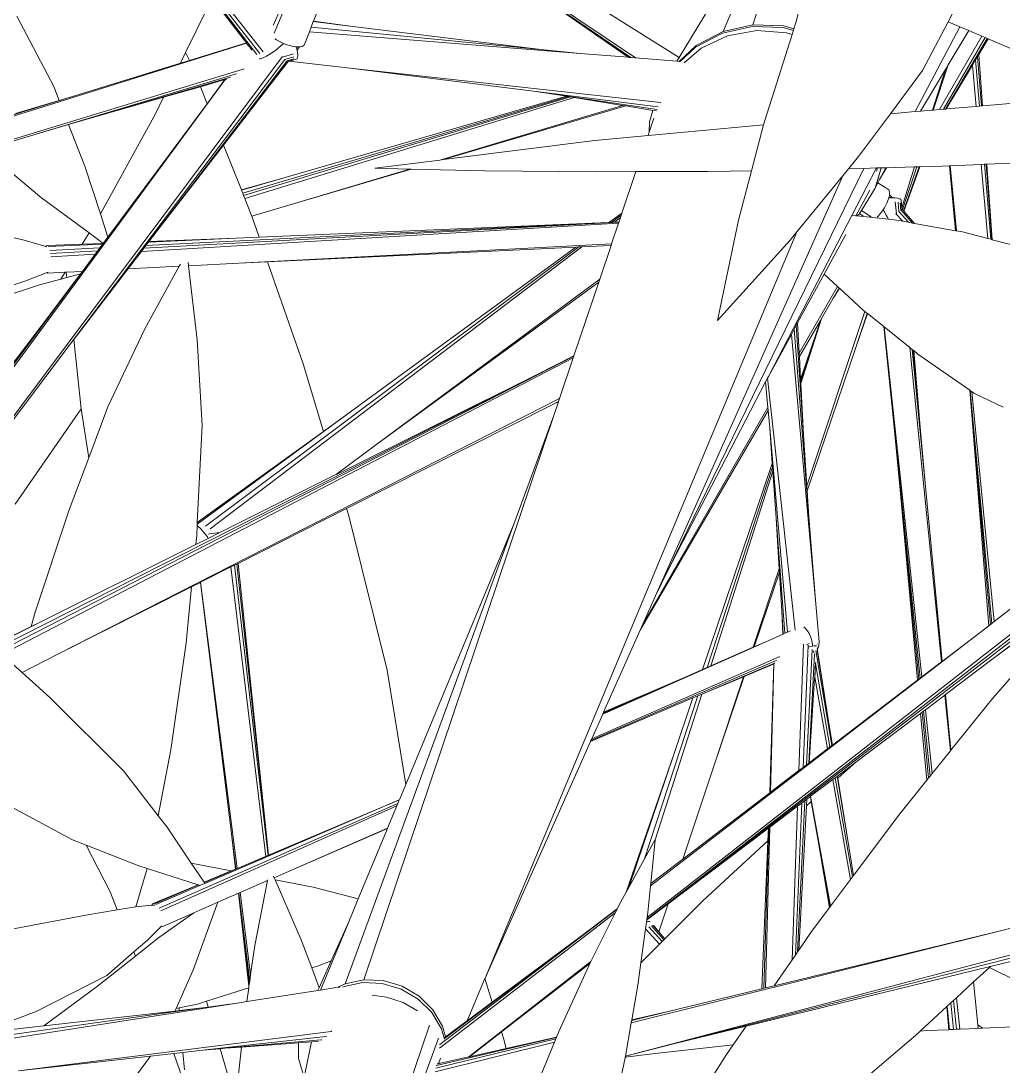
# Model space of a CAD drawing. Header units: millimetres. Extents: x 18 to 174501, y 22 to 24571.
# Drawn here: x 22256.7 to 22378.1, y 13522.7 to 13651.8 of the extents above; entities that cross this region are included whole.
import ezdxf

# ---------------------------------------------------------------- set-up
doc = ezdxf.new("R2010")
doc.units = ezdxf.units.MM
doc.header["$MEASUREMENT"] = 0
doc.layers.add('Edges', color=7, linetype='Continuous', lineweight=18)

# ---------------------------------------------------------------- blocks, each defined once
blk = doc.blocks.new('BAMBOOPLAN')
at = {"layer": 'Edges'}
for p, q in [((2.6177, -1.0446), (2.5664, -1.7653)), ((2.6202, -1.0464), (2.5722, -1.7783)), ((3.6904, -1.3713), (3.7075, -1.2572)), ((3.2621, -1.5861), (3.3187, -1.3208)), ((3.334, -1.3234), (3.3204, -1.5174)), ((3.3625, -1.3282), (3.3664, -1.489)), ((3.4369, -1.4585), (3.4262, -1.3388)), ((3.676, -1.4676), (3.6904, -1.3713)), ((3.6872, -1.5402), (3.7127, -1.373)), ((3.6904, -1.3713), (3.7127, -1.373)), ((3.7127, -1.373), (3.7298, -1.3742)), ((3.7153, -1.4432), (3.7298, -1.3742)), ((3.7266, -1.5226), (3.7549, -1.3761)), ((3.7298, -1.3742), (3.7549, -1.3761)), ((3.7328, -1.5199), (3.7611, -1.3766)), ((3.765, -1.3769), (3.736, -1.5185)), ((3.7549, -1.3761), (3.7611, -1.3766)), ((3.7669, -1.377), (3.7603, -1.4086)), ((3.7611, -1.3766), (3.765, -1.3769)), ((3.765, -1.3769), (3.7669, -1.377)), ((3.7669, -1.377), (3.89, -1.3863)), ((3.758, -1.4192), (3.7558, -1.4297)), ((3.7595, -1.4122), (3.758, -1.4192)), ((3.7912, -1.494), (3.758, -1.4192)), ((3.7603, -1.4086), (3.7595, -1.4122)), ((3.7595, -1.4122), (3.7945, -1.4925)), ((3.7603, -1.4086), (3.7961, -1.4918)), ((3.7558, -1.4297), (3.7373, -1.5179)), ((3.7858, -1.4964), (3.7558, -1.4297)), ((1.9951, -1.4497), (2.5646, -1.8161)), ((3.6957, -1.5364), (3.7133, -1.4527)), ((3.7133, -1.4527), (3.7153, -1.4432)), ((3.7153, -1.5276), (3.7133, -1.4527)), ((3.7163, -1.5272), (3.7153, -1.4432)), ((3.7961, -1.4918), (3.8972, -1.447)), ((2.0031, -1.4595), (2.5598, -1.821)), ((2.631, -1.7357), (2.6402, -1.466)), ((2.6402, -1.4651), (3.1894, -1.6118)), ((3.4185, -1.4729), (3.3664, -1.489)), ((3.4372, -1.4721), (3.4185, -1.4729)), ((3.4373, -1.4751), (3.4185, -1.476)), ((3.4372, -1.4721), (3.4369, -1.4585)), ((3.4373, -1.4751), (3.4372, -1.4721)), ((3.4373, -1.476), (3.4373, -1.4751)), ((3.6472, -1.558), (3.676, -1.4676)), ((3.3664, -1.489), (3.3204, -1.5174)), ((3.3664, -1.492), (3.3204, -1.5205)), ((3.4185, -1.476), (3.3664, -1.492)), ((3.427, -1.4827), (3.3761, -1.4962)), ((3.4374, -1.4826), (3.427, -1.4827)), ((3.4374, -1.4826), (3.4373, -1.476)), ((3.4411, -1.6415), (3.4374, -1.4826)), ((3.7912, -1.494), (3.7945, -1.4925)), ((3.7945, -1.4925), (3.7961, -1.4918)), ((3.3761, -1.4962), (3.3305, -1.5218)), ((3.7373, -1.5179), (3.7858, -1.4964)), ((3.7858, -1.4964), (3.7912, -1.494)), ((3.3204, -1.5174), (3.2836, -1.5564)), ((3.3204, -1.5205), (3.2836, -1.5594)), ((3.3305, -1.5218), (3.2935, -1.5577)), ((3.6957, -1.5364), (3.7137, -1.5284)), ((3.7137, -1.5284), (3.7153, -1.5276)), ((3.7153, -1.5276), (3.7163, -1.5272)), ((3.7163, -1.5272), (3.7266, -1.5226)), ((3.7266, -1.5226), (3.7328, -1.5199)), ((3.7328, -1.5199), (3.736, -1.5185)), ((3.736, -1.5185), (3.7373, -1.5179)), ((2.5558, -1.8241), (2.121, -1.5373)), ((2.8922, -1.5348), (3.1817, -1.6138)), ((3.2621, -1.5861), (3.0284, -1.5314)), ((3.6472, -1.558), (3.6872, -1.5402)), ((3.6872, -1.5402), (3.6957, -1.5364)), ((3.8369, -1.5868), (3.939, -1.5468)), ((3.1769, -1.615), (2.9954, -1.5636)), ((3.1782, -1.6147), (2.9954, -1.5636)), ((3.2836, -1.5564), (3.2642, -1.5925)), ((3.2836, -1.5594), (3.266, -1.5921)), ((3.2935, -1.5577), (3.2733, -1.5917)), ((3.6185, -1.648), (3.6472, -1.558)), ((3.2606, -1.5934), (3.1894, -1.6118)), ((3.2606, -1.5934), (3.2621, -1.5861)), ((3.2642, -1.5925), (3.2606, -1.5934)), ((3.2659, -1.5921), (3.2642, -1.5925)), ((3.2659, -1.5921), (3.2659, -1.5921)), ((3.7764, -1.6104), (3.8279, -1.5903)), ((3.8279, -1.5903), (3.8331, -1.5882)), ((3.8817, -1.7101), (3.8279, -1.5903)), ((3.8331, -1.5882), (3.8357, -1.5872)), ((3.887, -1.7096), (3.8331, -1.5882)), ((3.8357, -1.5872), (3.8369, -1.5868)), ((3.8357, -1.5872), (3.889, -1.7095)), ((3.8369, -1.5868), (3.8896, -1.7094)), ((3.1769, -1.615), (3.0948, -1.6361)), ((3.1782, -1.6147), (3.1769, -1.615)), ((3.1817, -1.6138), (3.1782, -1.6147)), ((3.1894, -1.6118), (3.1817, -1.6138)), ((3.7268, -1.6295), (3.7517, -1.6201)), ((3.7517, -1.6201), (3.7755, -1.6108)), ((3.7755, -1.6108), (3.7764, -1.6104)), ((3.7755, -1.6108), (3.8229, -1.7157)), ((3.7764, -1.6104), (3.8245, -1.7155)), ((3.0948, -1.6361), (2.6303, -1.7558)), ((3.0948, -1.6361), (3.0265, -1.6525)), ((3.6718, -1.6503), (3.7181, -1.6328)), ((3.7181, -1.6328), (3.7219, -1.6313)), ((3.7201, -1.7087), (3.7181, -1.6328)), ((3.7219, -1.6313), (3.7253, -1.6301)), ((3.7223, -1.7109), (3.7219, -1.6313)), ((3.7253, -1.6301), (3.7249, -1.7124)), ((3.7253, -1.6301), (3.7268, -1.6295)), ((3.7268, -1.6295), (3.7258, -1.7129)), ((3.0265, -1.6525), (2.6306, -1.7475)), ((2.6999, -1.7221), (3.0265, -1.6525)), ((3.3492, -1.6915), (3.4417, -1.6499)), ((3.4417, -1.6499), (3.4411, -1.6415)), ((3.448, -1.733), (3.4417, -1.6499)), ((3.6548, -1.6566), (3.5947, -2.0664)), ((3.6089, -1.674), (3.6185, -1.648)), ((3.634, -1.6645), (3.6548, -1.6566)), ((3.6548, -1.6566), (3.6565, -1.656)), ((3.6565, -1.656), (3.6628, -1.6537)), ((3.6566, -1.6619), (3.6565, -1.656)), ((3.6628, -1.6537), (3.6629, -1.6536)), ((3.6646, -1.6911), (3.6628, -1.6537)), ((3.6629, -1.6536), (3.6703, -1.6508)), ((3.6646, -1.6881), (3.6629, -1.6536)), ((3.6668, -1.6741), (3.6718, -1.6503)), ((3.6668, -1.6741), (3.6703, -1.6508)), ((3.6703, -1.6508), (3.6718, -1.6503)), ((2.719, -1.7931), (3.257, -1.6716)), ((3.257, -1.6716), (3.2572, -1.6716)), ((3.634, -1.6645), (3.5384, -2.4491)), ((3.6034, -1.6887), (3.6089, -1.674)), ((3.6089, -1.674), (3.634, -1.6645)), ((3.6658, -1.6805), (3.6668, -1.6741)), ((3.0385, -1.7258), (3.2552, -1.6801)), ((3.2552, -1.6853), (3.0775, -1.7185)), ((3.2484, -1.6893), (3.2007, -1.6974)), ((3.2549, -1.6882), (3.2484, -1.6893)), ((3.2484, -1.6893), (3.2495, -1.7102)), ((3.2552, -1.6881), (3.2549, -1.6882)), ((3.2552, -1.7339), (3.3492, -1.6915)), ((3.5326, -2.4972), (3.6034, -1.6887)), ((3.5589, -1.8089), (3.6034, -1.6887)), ((3.6545, -1.736), (3.6646, -1.6911)), ((3.6646, -1.6881), (3.6658, -1.6805)), ((3.6646, -1.6881), (3.6646, -1.6911)), ((3.6789, -1.6835), (3.6658, -1.6805)), ((3.6822, -1.6843), (3.6789, -1.6835)), ((3.6822, -1.6843), (3.6881, -1.6859)), ((3.6907, -1.689), (3.6881, -1.6859)), ((3.6922, -1.6936), (3.6907, -1.689)), ((3.6987, -1.6972), (3.6922, -1.6936)), ((3.6924, -1.6942), (3.6922, -1.6936)), ((3.6929, -1.6993), (3.6924, -1.6942)), ((3.6971, -1.6965), (3.6985, -1.6973)), ((3.7028, -1.6959), (3.6987, -1.6972)), ((3.7078, -1.6947), (3.7028, -1.6959)), ((3.7116, -1.6944), (3.7078, -1.6947)), ((3.7139, -1.6948), (3.7116, -1.6944)), ((3.7145, -1.6961), (3.7139, -1.6948)), ((3.7175, -1.7027), (3.7145, -1.6961)), ((3.0999, -1.7147), (2.6118, -2.0637)), ((3.1035, -1.7141), (2.6148, -2.0671)), ((3.11, -1.7129), (2.6184, -2.0713)), ((2.9216, -1.8948), (3.1952, -1.6984)), ((2.9277, -1.8918), (3.2007, -1.6974)), ((3.0999, -1.7147), (3.0964, -1.7153)), ((3.1035, -1.7141), (3.0999, -1.7147)), ((3.11, -1.7129), (3.1035, -1.7141)), ((3.1952, -1.6984), (3.11, -1.7129)), ((3.2007, -1.6974), (3.1952, -1.6984)), ((3.2495, -1.7102), (3.2552, -1.7274)), ((3.255, -1.7015), (3.2552, -1.7274)), ((3.6568, -1.6974), (3.6482, -1.7481)), ((3.6912, -1.7183), (3.6927, -1.7094)), ((3.6927, -1.7094), (3.6931, -1.7012)), ((3.6954, -1.6984), (3.6929, -1.6993)), ((3.6931, -1.7012), (3.6929, -1.6993)), ((3.6943, -1.6977), (3.6954, -1.6984)), ((3.697, -1.6978), (3.6954, -1.6984)), ((3.6985, -1.6973), (3.697, -1.6978)), ((3.6987, -1.6972), (3.6985, -1.6973)), ((3.7145, -1.7213), (3.7058, -1.7025)), ((3.7177, -1.7164), (3.7108, -1.7013)), ((3.7146, -1.701), (3.7203, -1.7137)), ((3.7169, -1.7015), (3.7206, -1.71)), ((3.7175, -1.7027), (3.7201, -1.7087)), ((3.7201, -1.7087), (3.7206, -1.71)), ((3.7203, -1.7125), (3.7205, -1.7126)), ((3.7203, -1.7137), (3.7204, -1.714)), ((3.7205, -1.7126), (3.7467, -1.7276)), ((3.7207, -1.71), (3.7206, -1.71)), ((3.7208, -1.7104), (3.7207, -1.71)), ((3.7207, -1.71), (3.7223, -1.7109)), ((3.7208, -1.7104), (3.7214, -1.7117)), ((3.7223, -1.7109), (3.7236, -1.7117)), ((3.7236, -1.7117), (3.7249, -1.7124)), ((3.7249, -1.7124), (3.7258, -1.7129)), ((3.7258, -1.7129), (3.7503, -1.727)), ((3.8245, -1.7155), (3.8352, -1.7138)), ((3.8352, -1.7138), (3.8817, -1.7101)), ((3.8817, -1.7101), (3.887, -1.7096)), ((3.887, -1.7096), (3.889, -1.7095)), ((3.889, -1.7095), (3.8896, -1.7094)), ((3.8896, -1.7094), (3.9527, -1.7043)), ((2.6309, -1.7368), (2.6999, -1.7221)), ((2.631, -1.7357), (2.6999, -1.7221)), ((2.6736, -2.0129), (3.0964, -1.7153)), ((2.719, -1.7931), (3.0385, -1.7258)), ((3.0775, -1.7185), (3.0385, -1.7258)), ((3.0964, -1.7153), (3.0775, -1.7185)), ((3.2552, -1.7274), (3.2552, -1.7339)), ((3.3763, -1.7591), (3.448, -1.733)), ((3.4548, -1.823), (3.448, -1.733)), ((3.6857, -1.7359), (3.6889, -1.7274)), ((3.6889, -1.7274), (3.6902, -1.7224)), ((3.6902, -1.7224), (3.6912, -1.7183)), ((3.6917, -1.7236), (3.6902, -1.7224)), ((3.6985, -1.7296), (3.6917, -1.7236)), ((3.7007, -1.7317), (3.6985, -1.7296)), ((3.7043, -1.7352), (3.7007, -1.7317)), ((3.7043, -1.7352), (3.7184, -1.732)), ((3.7138, -1.7216), (3.7134, -1.7214)), ((3.7294, -1.7303), (3.7138, -1.7216)), ((3.7146, -1.7214), (3.7145, -1.7213)), ((3.7181, -1.7165), (3.7177, -1.7163)), ((3.7179, -1.7168), (3.7177, -1.7164)), ((3.7398, -1.7286), (3.7181, -1.7165)), ((3.7184, -1.732), (3.7294, -1.7303)), ((3.7294, -1.7303), (3.7398, -1.7286)), ((3.7398, -1.7286), (3.7467, -1.7276)), ((3.7467, -1.7276), (3.7503, -1.727)), ((3.7503, -1.727), (3.8229, -1.7157)), ((3.8229, -1.7157), (3.8245, -1.7155)), ((2.6303, -1.7558), (2.6306, -1.7475)), ((2.6306, -1.7475), (2.6309, -1.7368)), ((2.6309, -1.7368), (2.631, -1.7357)), ((3.1691, -1.7728), (3.2552, -1.7339)), ((3.642, -1.7495), (3.6482, -1.7481)), ((3.6482, -1.7481), (3.6503, -1.7476)), ((3.6503, -1.7476), (3.7043, -1.7352)), ((3.6503, -1.7476), (3.6511, -1.7461)), ((3.6511, -1.7461), (3.653, -1.7426)), ((3.653, -1.7424), (3.6545, -1.736)), ((3.653, -1.7426), (3.653, -1.7424)), ((3.653, -1.7424), (3.6603, -1.7444)), ((3.6545, -1.736), (3.6742, -1.7413)), ((3.6603, -1.7444), (3.6604, -1.7444)), ((3.6844, -1.7385), (3.6857, -1.7359)), ((2.5275, -1.8083), (2.4483, -1.7554)), ((2.5664, -1.7653), (2.5664, -1.7654)), ((2.6297, -1.7717), (2.6303, -1.7558)), ((3.2557, -1.8011), (3.3763, -1.7591)), ((2.4356, -1.862), (2.4469, -1.7721)), ((2.5769, -1.7878), (2.5797, -1.7885)), ((2.5797, -1.7885), (2.5887, -1.79)), ((2.6152, -1.789), (2.617, -1.7885)), ((2.617, -1.7885), (2.6219, -1.787)), ((2.6184, -1.7908), (2.617, -1.7885)), ((2.6202, -1.7938), (2.6225, -1.7867)), ((2.6219, -1.787), (2.6225, -1.7867)), ((2.6225, -1.7867), (2.6267, -1.7844)), ((2.6267, -1.7844), (2.6292, -1.7812)), ((2.6296, -1.7751), (2.6292, -1.7812)), ((2.6296, -1.7751), (2.6297, -1.7717)), ((3.1691, -1.7728), (2.9277, -1.8918)), ((3.642, -1.7851), (3.6288, -1.8637)), ((2.5833, -1.8078), (2.5868, -1.8025)), ((2.5868, -1.8025), (2.5884, -1.7999)), ((2.5884, -1.7999), (2.5929, -1.7921)), ((2.5887, -1.79), (2.5938, -1.7903)), ((2.5929, -1.7921), (2.5938, -1.7903)), ((2.5938, -1.7903), (2.598, -1.7906)), ((2.598, -1.7906), (2.6071, -1.7903)), ((2.5997, -1.8139), (2.6164, -1.8018)), ((2.6051, -1.8161), (2.6185, -1.8065)), ((2.6071, -1.7903), (2.6152, -1.789)), ((2.6131, -1.817), (2.719, -1.7931)), ((2.6188, -1.7896), (2.6184, -1.7908)), ((2.6193, -1.7922), (2.6184, -1.7908)), ((2.6201, -1.7936), (2.6193, -1.7922)), ((2.6206, -1.7921), (2.6201, -1.7936)), ((2.6202, -1.7938), (2.6201, -1.7936)), ((2.6223, -1.7976), (2.6202, -1.7938)), ((2.6244, -1.8022), (2.6223, -1.7976)), ((2.6255, -1.8059), (2.6244, -1.8022)), ((2.6254, -1.8082), (2.6255, -1.8059)), ((3.1891, -1.8244), (3.2557, -1.8011)), ((3.2557, -1.8011), (3.2563, -1.8787)), ((2.5316, -1.811), (1.8092, -2.3435)), ((2.1456, -3.2292), (2.5992, -1.8133)), ((2.4097, -2.4178), (2.605, -1.8166)), ((2.5314, -1.8109), (2.4467, -1.8727)), ((2.6093, -1.8181), (2.4543, -2.2838)), ((2.5314, -1.8109), (2.5275, -1.8083)), ((2.5316, -1.811), (2.5314, -1.8109)), ((2.5361, -1.814), (2.5316, -1.811)), ((2.5361, -1.814), (2.5366, -1.8143)), ((2.5366, -1.8143), (2.5368, -1.8145)), ((2.5368, -1.8145), (2.5395, -1.8163)), ((2.5447, -1.8197), (2.5395, -1.8163)), ((2.6108, -1.821), (2.5522, -1.9944)), ((2.5679, -1.8263), (2.5727, -1.8214)), ((2.5727, -1.8214), (2.578, -1.8151)), ((2.578, -1.8151), (2.5833, -1.8078)), ((2.5992, -1.8133), (2.5993, -1.8129)), ((2.5995, -1.8141), (2.5997, -1.8139)), ((2.6047, -1.8164), (2.6051, -1.8161)), ((2.605, -1.8166), (2.6052, -1.8161)), ((2.6081, -1.8182), (2.608, -1.8183)), ((2.6196, -1.8101), (2.6081, -1.8182)), ((2.6093, -1.8179), (2.6093, -1.8181)), ((2.6115, -1.818), (2.6104, -1.8189)), ((2.6119, -1.8178), (2.6108, -1.821)), ((2.6115, -1.818), (2.6119, -1.8178)), ((2.6195, -1.8124), (2.6119, -1.8178)), ((2.6131, -1.817), (2.6119, -1.8178)), ((2.6119, -1.8178), (2.6119, -1.8178)), ((2.6184, -1.8133), (2.6131, -1.817)), ((2.6184, -1.8133), (2.6243, -1.8091)), ((2.6243, -1.8091), (2.6254, -1.8082)), ((3.0028, -1.8868), (3.1891, -1.8244)), ((3.4778, -2.0026), (3.4548, -1.823)), ((3.4681, -3.2333), (3.5589, -1.8089)), ((3.5524, -1.8264), (3.5589, -1.8089)), ((2.5622, -1.83), (2.5639, -1.8294)), ((2.5639, -1.8294), (2.5679, -1.8263)), ((3.4778, -2.0026), (3.5524, -1.8264)), ((1.7896, -2.4021), (2.5414, -1.8562)), ((2.433, -1.8828), (2.4356, -1.862)), ((2.4467, -1.8727), (2.4356, -1.862)), ((2.5414, -1.8562), (2.5425, -1.8555)), ((2.2145, -2.0973), (2.5295, -1.8705)), ((2.5232, -1.8784), (2.3009, -2.036)), ((2.4467, -1.8727), (2.433, -1.8828)), ((2.5246, -1.8774), (2.5232, -1.8784)), ((2.5295, -1.8705), (2.5305, -1.8698)), ((2.5305, -1.8698), (2.5326, -1.8683)), ((3.2409, -1.9008), (3.2563, -1.8787)), ((3.2563, -1.8787), (3.2563, -1.8822)), ((3.6288, -1.8637), (3.6125, -1.9603)), ((3.6288, -1.8637), (3.6583, -1.8765)), ((3.6325, -2.0097), (3.6583, -1.8765)), ((3.6578, -1.9001), (3.6621, -1.8782)), ((3.6622, -1.8783), (3.6578, -1.9001)), ((3.6583, -1.8765), (3.6621, -1.8782)), ((3.6621, -1.8782), (3.6622, -1.8783)), ((3.6622, -1.8783), (3.7156, -1.9015)), ((2.5174, -1.8841), (2.1083, -3.1934)), ((2.1327, -1.8985), (2.2353, -1.9947)), ((2.433, -1.8828), (2.2771, -1.9967)), ((3.2564, -1.897), (2.4762, -2.2192)), ((3.2564, -1.895), (2.4784, -2.2125)), ((2.5168, -1.8845), (2.4799, -1.9104)), ((2.5168, -1.8845), (2.5009, -1.9348)), ((2.5174, -1.8841), (2.5168, -1.8845)), ((2.5198, -1.8824), (2.5174, -1.8841)), ((2.818, -1.946), (2.9216, -1.8948)), ((2.8792, -1.9264), (3.0028, -1.8868)), ((2.9216, -1.8948), (2.9277, -1.8918)), ((3.2447, -1.8993), (3.2409, -1.9008)), ((3.2563, -1.8822), (3.2447, -1.8993)), ((3.2488, -1.8977), (3.2447, -1.8993)), ((3.2564, -1.8864), (3.2488, -1.8977)), ((3.2564, -1.8946), (3.2488, -1.8977)), ((3.2563, -1.8822), (3.2564, -1.8864)), ((3.2564, -1.8864), (3.2564, -1.8946)), ((3.2564, -1.8946), (3.2564, -1.895)), ((3.2564, -1.895), (3.2564, -1.897)), ((3.2564, -1.897), (3.2567, -1.9355)), ((2.4799, -1.9104), (2.4246, -1.9492)), ((2.5009, -1.9348), (2.4799, -1.9104)), ((3.2392, -1.9015), (2.4804, -2.2068)), ((2.6645, -2.1278), (3.2392, -1.9015)), ((3.2409, -1.9008), (3.2392, -1.9015)), ((3.65, -1.9392), (3.6578, -1.9001)), ((3.7156, -1.9015), (3.7181, -1.9024)), ((3.7218, -2.227), (3.7181, -1.9024)), ((3.7181, -1.9024), (3.7233, -1.9043)), ((3.7237, -1.9677), (3.7233, -1.9043)), ((3.7233, -1.9043), (3.724, -1.9045)), ((3.724, -1.9045), (3.7237, -1.9677)), ((3.724, -1.9045), (3.7583, -1.9168)), ((3.7583, -1.9168), (3.8311, -2.0732)), ((3.7583, -1.9168), (3.7595, -1.9172)), ((3.7595, -1.9172), (4.0238, -2.4792)), ((3.7595, -1.9172), (3.814, -1.9368)), ((2.5009, -1.9348), (2.4121, -2.2146)), ((2.6459, -2.1825), (3.2567, -1.9355)), ((2.7042, -2.051), (2.8792, -1.9264)), ((2.7042, -2.051), (2.8765, -1.9272)), ((2.818, -1.946), (2.8765, -1.9272)), ((2.8765, -1.9272), (2.8792, -1.9264)), ((3.2567, -1.9355), (3.2567, -1.9384)), ((2.4246, -1.9492), (2.3009, -2.036)), ((2.4207, -1.9804), (2.4246, -1.9492)), ((3.2567, -1.9384), (3.2087, -1.9576)), ((3.2567, -1.9384), (3.2572, -2.0015)), ((3.635, -2.0156), (3.6493, -1.943)), ((3.6493, -1.943), (3.65, -1.9392)), ((3.6493, -1.943), (3.6497, -1.9652)), ((3.65, -1.9392), (3.6528, -2.0598)), ((4.0478, -2.4431), (3.814, -1.9368)), ((3.814, -1.9368), (3.8192, -1.9387)), ((3.9176, -2.1541), (3.8192, -1.9387)), ((3.8192, -1.9387), (3.8214, -1.9395)), ((3.8214, -1.9395), (3.8743, -2.0575)), ((3.8214, -1.9395), (3.8223, -1.9398)), ((3.8223, -1.9398), (3.8743, -2.0575)), ((3.8223, -1.9398), (3.8314, -1.9431)), ((3.8314, -1.9431), (3.9388, -1.9736)), ((2.6929, -2.1637), (3.1987, -1.9616)), ((3.2038, -1.9595), (2.7414, -2.6405)), ((3.2087, -1.9576), (2.7508, -2.642)), ((2.9178, -2.3661), (3.1987, -1.9616)), ((3.1987, -1.9616), (3.2038, -1.9595)), ((3.2038, -1.9595), (3.2087, -1.9576)), ((3.6104, -1.9727), (3.6087, -1.9831)), ((3.6117, -1.9648), (3.6104, -1.9727)), ((3.7429, -2.2771), (3.6104, -1.9727)), ((3.6125, -1.9603), (3.6117, -1.9648)), ((3.6868, -2.1437), (3.6117, -1.9648)), ((3.6325, -2.0097), (3.6125, -1.9603)), ((3.6502, -2.0532), (3.6497, -1.9652)), ((3.6497, -1.9652), (3.6512, -2.0556)), ((3.7251, -2.2348), (3.7237, -1.9677)), ((2.3863, -2.1803), (2.4207, -1.9804)), ((3.6087, -1.9831), (3.5947, -2.0664)), ((3.8018, -2.4126), (3.6087, -1.9831)), ((3.9388, -1.9736), (4.108, -2.3524)), ((4.106, -2.3554), (3.9388, -1.9736)), ((3.9388, -1.9736), (3.9397, -1.9739)), ((3.9388, -1.9736), (3.9388, -1.9736)), ((3.9397, -1.9739), (4.1098, -2.3497)), ((3.9397, -1.9739), (3.9432, -1.9748)), ((3.9432, -1.9748), (4.1127, -2.3452)), ((3.9432, -1.9748), (3.9482, -1.9763)), ((3.9482, -1.9763), (4.0039, -1.9823)), ((2.2771, -1.9967), (1.8114, -2.3368)), ((2.2353, -1.9947), (2.2522, -2.0146)), ((2.2771, -1.9967), (2.2522, -2.0146)), ((2.5522, -1.9944), (2.4831, -2.1985)), ((2.6077, -2.0589), (2.5522, -1.9944)), ((2.9803, -2.4051), (3.2572, -2.0015)), ((2.9803, -2.4051), (3.2572, -2.0067)), ((3.2572, -2.0015), (3.2572, -2.0067)), ((3.2572, -2.0067), (3.2583, -2.144)), ((3.635, -2.0156), (3.6325, -2.0097)), ((2.2522, -2.0146), (2.1871, -2.0617)), ((2.6077, -2.0589), (2.6736, -2.0129)), ((2.6079, -2.0592), (2.6736, -2.0129)), ((3.6502, -2.0532), (3.635, -2.0156)), ((2.3009, -2.036), (2.2819, -2.0495)), ((2.2819, -2.0495), (2.2145, -2.0973)), ((2.2819, -2.0495), (2.333, -2.1096)), ((2.6079, -2.0592), (2.6077, -2.0589)), ((2.6118, -2.0637), (2.6079, -2.0592)), ((2.6148, -2.0671), (2.6118, -2.0637)), ((2.6402, -2.0969), (2.7042, -2.051)), ((3.6512, -2.0556), (3.6502, -2.0532)), ((3.6528, -2.0598), (3.6512, -2.0556)), ((3.6868, -2.1437), (3.6528, -2.0598)), ((3.8743, -2.0575), (3.9176, -2.1541)), ((2.6184, -2.0713), (2.6148, -2.0671)), ((2.6375, -2.0936), (2.6184, -2.0713)), ((3.5931, -2.077), (3.5384, -2.4491)), ((3.5941, -2.07), (3.5931, -2.077)), ((3.6115, -2.1184), (3.5931, -2.077)), ((3.5947, -2.0664), (3.5941, -2.07)), ((3.5941, -2.07), (3.7856, -2.4745)), ((3.8311, -2.0732), (4.0215, -2.4826)), ((3.8311, -2.0732), (3.8774, -2.174)), ((2.1549, -2.1402), (2.2145, -2.0973)), ((2.6402, -2.0969), (2.6375, -2.0936)), ((2.6645, -2.1278), (2.6402, -2.0969)), ((3.7039, -3.039), (4.3226, -2.0866)), ((3.7045, -3.042), (4.3287, -2.0901)), ((3.7057, -3.0412), (4.3342, -2.0929)), ((2.333, -2.1096), (2.3863, -2.1803)), ((3.5278, -2.552), (3.6115, -2.1184)), ((3.6137, -2.1232), (3.6115, -2.1184)), ((2.6267, -2.1427), (2.6645, -2.1278)), ((3.5267, -2.5638), (3.6137, -2.1232)), ((3.6266, -2.1522), (3.6137, -2.1232)), ((2.1549, -2.1402), (2.2789, -2.1872)), ((3.2583, -2.1446), (2.4683, -2.9685)), ((3.2583, -2.148), (2.4754, -2.9715)), ((2.4829, -2.1993), (2.6267, -2.1427)), ((2.4831, -2.1985), (2.6267, -2.1427)), ((3.2583, -2.144), (3.2068, -2.1972)), ((3.2583, -2.144), (3.2583, -2.1446)), ((3.2583, -2.1446), (3.2583, -2.148)), ((3.2583, -2.148), (3.2588, -2.2237)), ((3.7735, -2.482), (3.6266, -2.1522)), ((3.6511, -2.2093), (3.6266, -2.1522)), ((3.7218, -2.227), (3.6868, -2.1437)), ((4.0489, -2.4415), (3.9176, -2.1541)), ((2.6459, -2.1825), (2.6929, -2.1637)), ((2.8111, -2.3133), (2.6929, -2.1637)), ((4.0184, -2.4872), (3.8774, -2.174)), ((3.8774, -2.174), (4.0201, -2.4847)), ((2.2789, -2.1872), (2.3783, -2.2185)), ((2.3863, -2.1803), (2.4121, -2.2146)), ((2.5633, -2.2159), (2.6459, -2.1825)), ((3.2068, -2.1972), (2.4624, -2.966)), ((2.4784, -2.2125), (2.4762, -2.2192)), ((2.4804, -2.2068), (2.4784, -2.2125)), ((2.4829, -2.1993), (2.4804, -2.2068)), ((2.4831, -2.1985), (2.4829, -2.1993)), ((2.5633, -2.2159), (2.5607, -2.2104)), ((2.9301, -2.4788), (3.2068, -2.1972)), ((3.6534, -2.5933), (3.6511, -2.2093)), ((3.6538, -2.2154), (3.6511, -2.2093)), ((4.2718, -2.2003), (4.1322, -2.4077)), ((2.3178, -2.2643), (2.4076, -2.229)), ((2.3733, -2.2413), (2.3783, -2.2185)), ((2.3733, -2.2413), (2.4079, -2.2278)), ((2.3783, -2.2185), (2.4079, -2.2278)), ((2.4076, -2.229), (2.405, -2.2371)), ((2.408, -2.2278), (2.4076, -2.229)), ((2.4079, -2.2278), (2.408, -2.2278)), ((2.4121, -2.2146), (2.408, -2.2278)), ((2.4762, -2.2192), (2.4636, -2.2562)), ((2.4636, -2.2562), (2.5481, -2.2221)), ((2.5266, -2.3474), (2.5481, -2.2221)), ((2.5481, -2.2221), (2.5488, -2.2178)), ((2.6203, -2.3346), (2.5633, -2.2159)), ((2.5697, -2.9382), (3.2588, -2.2237)), ((3.251, -2.2376), (3.2589, -2.2294)), ((3.2589, -2.2296), (3.251, -2.2376)), ((3.2588, -2.2237), (3.2589, -2.2294)), ((3.2589, -2.2294), (3.2589, -2.2296)), ((3.2589, -2.2296), (3.2591, -2.2554)), ((3.6538, -2.2154), (3.6598, -2.5873)), ((3.6566, -2.2221), (3.6538, -2.2154)), ((3.6566, -2.2221), (3.665, -2.5825)), ((3.6894, -2.2983), (3.6566, -2.2221)), ((3.7251, -2.2348), (3.7218, -2.227)), ((4.2535, -2.2291), (4.1322, -2.4077)), ((4.1546, -2.4739), (4.2527, -2.231)), ((2.3159, -2.2636), (2.3733, -2.2413)), ((2.405, -2.2371), (2.3228, -2.2701)), ((2.4031, -2.2432), (2.3256, -2.2748)), ((2.4031, -2.2432), (2.4008, -2.2503)), ((2.405, -2.2371), (2.4031, -2.2432)), ((2.9668, -2.5299), (3.251, -2.2376)), ((3.7429, -2.2771), (3.7251, -2.2348)), ((2.3977, -2.2602), (2.1033, -3.1886)), ((2.1675, -2.2797), (2.2743, -2.2679)), ((2.2743, -2.2679), (2.314, -2.266)), ((2.3146, -2.2644), (2.314, -2.266)), ((2.314, -2.266), (2.316, -2.2659)), ((2.3159, -2.2636), (2.3146, -2.2644)), ((2.4008, -2.2503), (2.3282, -2.2803)), ((2.3977, -2.2602), (2.3893, -2.2863)), ((2.4008, -2.2503), (2.3977, -2.2602)), ((2.4636, -2.2562), (2.4543, -2.2838)), ((3.2591, -2.2554), (3.255, -2.4597)), ((3.2591, -2.2554), (3.2668, -3.3059)), ((2.3628, -2.297), (2.3893, -2.2863)), ((2.3893, -2.2863), (2.3876, -2.2915)), ((2.4543, -2.2838), (2.414, -2.405)), ((3.8018, -2.4126), (3.7429, -2.2771)), ((2.3328, -2.3091), (2.3609, -2.2978)), ((2.3876, -2.2915), (2.3523, -2.401)), ((2.3578, -2.3116), (2.3609, -2.2978)), ((2.3609, -2.2978), (2.3628, -2.297)), ((2.3668, -2.3056), (2.3628, -2.297)), ((2.3668, -2.3056), (2.3876, -2.2915)), ((3.7236, -2.3811), (3.6894, -2.2983)), ((3.7698, -2.4855), (3.6894, -2.2983)), ((4.145, -2.2963), (4.1127, -2.3452)), ((2.3006, -2.3346), (2.3311, -2.3084)), ((2.3255, -2.3335), (2.3578, -2.3116)), ((2.3311, -2.3084), (2.3324, -2.3073)), ((2.3311, -2.3084), (2.3328, -2.3091)), ((2.3578, -2.3116), (2.3668, -2.3056)), ((2.8838, -2.4144), (2.8111, -2.3133)), ((2.2042, -2.4261), (2.3255, -2.3335)), ((2.2148, -2.3993), (2.3006, -2.3346)), ((2.6778, -2.4746), (2.6203, -2.3346)), ((2.5097, -2.4975), (2.5266, -2.3474)), ((4.106, -2.3554), (4.0884, -2.3821)), ((4.108, -2.3524), (4.106, -2.3554)), ((4.1098, -2.3497), (4.108, -2.3524)), ((4.1127, -2.3452), (4.1098, -2.3497)), ((2.7264, -2.6417), (2.9178, -2.3661)), ((2.8838, -2.4144), (2.9178, -2.3661)), ((4.0884, -2.3821), (3.6912, -2.984)), ((3.7253, -2.5268), (3.7236, -2.3811)), ((3.7259, -2.3867), (3.7236, -2.3811)), ((3.7266, -2.5256), (3.7259, -2.3867)), ((3.7521, -2.4501), (3.7259, -2.3867)), ((4.0884, -2.3821), (4.0489, -2.4415)), ((2.3523, -2.401), (2.0994, -3.1849)), ((2.268, -2.6559), (2.3523, -2.401)), ((2.414, -2.405), (2.4097, -2.4178)), ((2.4667, -2.5164), (2.414, -2.405)), ((2.7257, -2.6391), (2.8838, -2.4144)), ((2.9299, -2.4785), (2.9803, -2.4051)), ((3.8322, -2.4801), (3.8018, -2.4126)), ((4.1322, -2.4077), (4.0734, -2.4951)), ((2.2575, -2.8864), (2.4097, -2.4178)), ((3.5384, -2.4491), (3.5326, -2.4972)), ((3.7672, -2.4879), (3.7521, -2.4501)), ((3.7676, -2.4875), (3.7521, -2.4501)), ((4.0478, -2.4431), (4.0238, -2.4792)), ((4.0489, -2.4415), (4.0478, -2.4431)), ((3.2243, -2.9559), (3.255, -2.4597)), ((3.255, -2.4597), (3.2376, -3.3232)), ((3.7988, -2.4638), (3.7977, -2.4635)), ((3.8025, -2.4656), (3.7988, -2.4638)), ((3.8065, -2.4684), (3.8025, -2.4656)), ((3.8106, -2.472), (3.8065, -2.4684)), ((2.7257, -2.6391), (2.6778, -2.4746)), ((2.7683, -2.6435), (2.9286, -2.4803)), ((2.9286, -2.4803), (2.9299, -2.4785)), ((2.9286, -2.4803), (2.9301, -2.4788)), ((2.9301, -2.4788), (2.9299, -2.4785)), ((3.7672, -2.4879), (3.7463, -2.5074)), ((3.7676, -2.4875), (3.7672, -2.4879)), ((3.7698, -2.4855), (3.7676, -2.4875)), ((3.7735, -2.482), (3.7698, -2.4855)), ((3.7781, -2.4778), (3.7735, -2.482)), ((3.8145, -2.4761), (3.8106, -2.472)), ((3.8125, -2.4924), (3.8166, -2.4886)), ((3.818, -2.4805), (3.8145, -2.4761)), ((3.8207, -2.4848), (3.818, -2.4805)), ((3.8226, -2.4889), (3.8207, -2.4848)), ((3.8231, -2.4907), (3.8226, -2.4889)), ((3.827, -2.4894), (3.8238, -2.491)), ((3.827, -2.4894), (3.8259, -2.4889)), ((3.8276, -2.4891), (3.827, -2.4894)), ((3.8299, -2.4881), (3.8276, -2.4891)), ((3.8298, -2.4844), (3.83, -2.4848)), ((3.8301, -2.4881), (3.8299, -2.4881)), ((3.8316, -2.4811), (3.8316, -2.4812)), ((3.832, -2.4893), (3.8321, -2.4895)), ((3.834, -2.4865), (3.8322, -2.4801)), ((3.8337, -2.4934), (3.834, -2.4865)), ((4.0184, -2.4872), (3.9137, -2.6445)), ((4.0201, -2.4847), (4.0184, -2.4872)), ((4.0215, -2.4826), (4.0201, -2.4847)), ((4.0238, -2.4792), (4.0215, -2.4826)), ((4.1144, -2.585), (4.1546, -2.4739)), ((2.5073, -2.5935), (2.5097, -2.4975)), ((3.7463, -2.5074), (3.5126, -2.7254)), ((3.5278, -2.552), (3.5326, -2.4972)), ((3.7463, -2.5074), (3.7266, -2.5256)), ((3.8725, -2.7064), (3.8074, -2.493)), ((3.8125, -2.4924), (3.8125, -2.4924)), ((3.8778, -2.6985), (3.8159, -2.4915)), ((3.8186, -2.4936), (3.8176, -2.4942)), ((3.8238, -2.491), (3.8186, -2.4936)), ((3.8247, -2.4967), (3.8247, -2.4966)), ((3.8819, -2.6923), (3.8247, -2.4967)), ((3.8295, -2.5014), (3.8276, -2.498)), ((3.8295, -2.5015), (3.8295, -2.5014)), ((3.9129, -2.6457), (3.8315, -2.4961)), ((3.8317, -2.4901), (3.8316, -2.4898)), ((3.8317, -2.5031), (3.8316, -2.5026)), ((3.8847, -2.6881), (3.8317, -2.5031)), ((3.8336, -2.4937), (3.8323, -2.4912)), ((3.8336, -2.4937), (3.8337, -2.4934)), ((3.8344, -2.495), (3.8336, -2.4937)), ((3.8338, -2.4951), (3.8973, -2.6138)), ((3.8344, -2.495), (3.8973, -2.6138)), ((4.0724, -2.4965), (4.0486, -2.5319)), ((4.0734, -2.4951), (4.0724, -2.4965)), ((4.1139, -2.5864), (4.0724, -2.4965)), ((4.1144, -2.585), (4.0734, -2.4951)), ((2.4109, -2.7132), (2.4667, -2.5164)), ((2.47, -2.5232), (2.4667, -2.5164)), ((2.5073, -2.5935), (2.47, -2.5232)), ((3.7266, -2.5256), (3.7253, -2.5268)), ((3.838, -2.5157), (3.8386, -2.518)), ((3.9107, -2.649), (3.8386, -2.518)), ((3.8386, -2.518), (3.8409, -2.5263)), ((3.8409, -2.5263), (3.845, -2.5412)), ((2.8172, -2.6837), (2.9668, -2.5299)), ((2.9746, -2.5408), (2.9668, -2.5299)), ((3.1277, -2.7757), (2.9746, -2.5408)), ((3.5081, -2.7761), (3.7713, -2.5357)), ((3.5085, -2.7725), (3.7741, -2.5277)), ((3.6607, -2.6397), (3.7697, -2.541)), ((3.7253, -2.5268), (3.665, -2.5825)), ((3.7673, -2.5447), (3.7269, -2.5807)), ((3.7692, -2.543), (3.7673, -2.5447)), ((3.7691, -2.5425), (3.7693, -2.5429)), ((3.7693, -2.5429), (3.7692, -2.543)), ((3.7692, -2.543), (3.8367, -2.7601)), ((3.7693, -2.5429), (3.8376, -2.7588)), ((3.7697, -2.541), (3.7701, -2.5406)), ((3.7713, -2.5357), (3.7715, -2.5355)), ((3.7741, -2.5277), (3.7744, -2.5274)), ((3.8428, -2.5332), (3.845, -2.5412)), ((3.9075, -2.6538), (3.845, -2.5412)), ((3.845, -2.5412), (3.8457, -2.5439)), ((3.8457, -2.5439), (3.8852, -2.6873)), ((4.0426, -2.5408), (3.9626, -2.6597)), ((4.0445, -2.538), (4.0426, -2.5408)), ((4.0913, -2.6489), (4.0426, -2.5408)), ((4.0461, -2.5355), (4.0445, -2.538)), ((4.0445, -2.538), (4.0931, -2.6439)), ((4.0486, -2.5319), (4.0461, -2.5355)), ((4.0461, -2.5355), (4.0946, -2.6398)), ((4.0486, -2.5319), (4.0967, -2.6341)), ((3.5267, -2.5638), (3.5278, -2.552)), ((3.5129, -2.7213), (3.5267, -2.5638)), ((3.7259, -2.5816), (3.6662, -2.6348)), ((3.7269, -2.5807), (3.7259, -2.5816)), ((3.7278, -2.7477), (3.7259, -2.5816)), ((3.7278, -2.7477), (3.7269, -2.5807)), ((2.5048, -2.6919), (2.5073, -2.5935)), ((3.6534, -2.5933), (3.6313, -2.6137)), ((3.6598, -2.5873), (3.6534, -2.5933)), ((3.665, -2.5825), (3.6598, -2.5873)), ((4.0967, -2.6341), (4.1139, -2.5864)), ((4.1139, -2.5864), (4.1144, -2.585)), ((3.6313, -2.6137), (3.5128, -2.7233)), ((3.5129, -2.7213), (3.6313, -2.6137)), ((3.8973, -2.6138), (3.9137, -2.6445)), ((3.6662, -2.6348), (3.6607, -2.6397)), ((3.6662, -2.6348), (3.6725, -2.9046)), ((4.0946, -2.6398), (4.0967, -2.6341)), ((2.7264, -2.6417), (2.7257, -2.6391)), ((2.7272, -2.6443), (2.7264, -2.6417)), ((2.7277, -2.6445), (2.7272, -2.6443)), ((2.732, -2.6609), (2.7272, -2.6443)), ((2.7352, -2.6477), (2.7277, -2.6445)), ((2.7431, -2.6521), (2.7352, -2.6477)), ((2.7508, -2.6574), (2.7431, -2.6521)), ((2.7562, -2.6491), (2.7511, -2.6519)), ((2.7529, -2.6592), (2.7683, -2.6435)), ((2.7646, -2.645), (2.7562, -2.6491)), ((2.7683, -2.6435), (2.7646, -2.645)), ((3.508, -2.7779), (3.6537, -2.646)), ((3.6537, -2.646), (3.6572, -2.6428)), ((3.6543, -2.7518), (3.6537, -2.646)), ((3.6607, -2.6397), (3.6572, -2.6428)), ((3.6607, -2.6397), (3.6657, -2.9426)), ((3.9075, -2.6538), (3.8852, -2.6873)), ((3.9107, -2.649), (3.9075, -2.6538)), ((3.9129, -2.6457), (3.9107, -2.649)), ((3.9137, -2.6445), (3.9129, -2.6457)), ((4.0655, -2.7203), (4.0913, -2.6489)), ((4.0913, -2.6489), (4.0931, -2.6439)), ((4.0931, -2.6439), (4.0946, -2.6398)), ((2.7358, -2.6766), (2.732, -2.6609)), ((2.7358, -2.6766), (2.7529, -2.6592)), ((2.7529, -2.6592), (2.7508, -2.6574)), ((3.9626, -2.6597), (3.9399, -2.6934)), ((3.9416, -2.6967), (3.9626, -2.6597)), ((2.5066, -2.8818), (2.5048, -2.6919)), ((2.5205, -2.8957), (2.7358, -2.6766)), ((2.8074, -2.6938), (2.8122, -2.6888)), ((2.8122, -2.6888), (2.8155, -2.6855)), ((3.0356, -3.1534), (2.8122, -2.6888)), ((2.8155, -2.6855), (2.8172, -2.6837)), ((2.8155, -2.6855), (3.019, -3.1164)), ((2.8172, -2.6837), (3.019, -3.1164)), ((3.8819, -2.6923), (3.8778, -2.6985)), ((3.8847, -2.6881), (3.8819, -2.6923)), ((3.8852, -2.6873), (3.8847, -2.6881)), ((2.7654, -2.737), (2.8074, -2.6938)), ((3.0322, -3.1564), (2.8074, -2.6938)), ((3.8725, -2.7064), (3.8376, -2.7588)), ((3.8778, -2.6985), (3.8725, -2.7064)), ((3.9342, -2.7018), (3.9068, -2.7424)), ((3.9373, -2.6973), (3.9342, -2.7018)), ((4.0212, -2.8585), (3.9342, -2.7018)), ((3.9394, -2.6941), (3.9373, -2.6973)), ((4.023, -2.853), (3.9373, -2.6973)), ((3.9399, -2.6934), (3.9394, -2.6941)), ((3.9904, -2.7878), (3.9394, -2.6941)), ((3.9399, -2.6934), (3.9416, -2.6967)), ((3.9416, -2.6967), (3.9904, -2.7878)), ((3.5085, -2.7725), (3.5126, -2.7254)), ((3.5126, -2.7254), (3.5128, -2.7233)), ((3.5128, -2.7233), (3.5129, -2.7213)), ((4.0241, -2.8496), (4.0655, -2.7203)), ((2.7532, -2.7495), (2.7653, -2.7371)), ((2.7653, -2.7371), (2.7654, -2.737)), ((2.7653, -2.7371), (2.9618, -3.1385)), ((2.7654, -2.737), (2.9911, -3.1931)), ((3.7298, -2.9207), (3.7278, -2.7477)), ((3.9065, -2.7429), (3.9023, -2.7492)), ((3.9068, -2.7424), (3.9065, -2.7429)), ((3.9065, -2.7429), (3.911, -2.7509)), ((3.9068, -2.7424), (4.0034, -2.9142)), ((2.5697, -2.9382), (2.7532, -2.7495)), ((2.7764, -2.8461), (2.7532, -2.7495)), ((3.6542, -3.0084), (3.6543, -2.7518)), ((3.6558, -2.9993), (3.6543, -2.7518)), ((3.8367, -2.7601), (3.7298, -2.9207)), ((3.7474, -3.2823), (4.541, -2.7524)), ((3.8223, -3.2332), (4.5473, -2.7563)), ((3.8376, -2.7588), (3.8367, -2.7601)), ((3.8908, -2.7663), (3.8563, -2.8175)), ((3.8958, -2.7588), (3.8908, -2.7663)), ((3.9699, -3.0258), (3.8908, -2.7663)), ((3.8997, -2.7531), (3.8958, -2.7588)), ((3.9727, -3.016), (3.8958, -2.7588)), ((3.9022, -2.7493), (3.8997, -2.7531)), ((3.9746, -3.0091), (3.8997, -2.7531)), ((3.9023, -2.7492), (3.9022, -2.7493)), ((3.9051, -2.7595), (3.9022, -2.7493)), ((3.9023, -2.7492), (3.9051, -2.7595)), ((3.9055, -2.7607), (3.9051, -2.7595)), ((3.9055, -2.7607), (3.911, -2.7509)), ((3.9756, -3.0057), (3.9055, -2.7607)), ((3.911, -2.7509), (3.9452, -2.8124)), ((3.2243, -2.9559), (3.1277, -2.7757)), ((3.4681, -3.2333), (3.508, -2.7779)), ((3.508, -2.7779), (3.5081, -2.7761)), ((3.5081, -2.7761), (3.5085, -2.7725)), ((4.0241, -2.8496), (3.9904, -2.7878)), ((3.8547, -2.8199), (3.7308, -3.0039)), ((3.8551, -2.8193), (3.8547, -2.8199)), ((3.8611, -2.8412), (3.8547, -2.8199)), ((3.8563, -2.8175), (3.8551, -2.8193)), ((3.8551, -2.8193), (3.9392, -3.0896)), ((3.8563, -2.8175), (3.9419, -3.0879)), ((4.0025, -2.9172), (3.9452, -2.8124)), ((3.9452, -2.8124), (4.0028, -2.916)), ((4.359, -2.8195), (4.3049, -2.8547)), ((2.8123, -3.0334), (2.7764, -2.8461)), ((4.3049, -2.8547), (3.738, -3.2238)), ((3.7876, -2.9778), (3.8611, -2.8412)), ((3.9361, -3.0916), (3.8611, -2.8412)), ((4.3049, -2.8547), (3.9549, -3.0795)), ((4.0034, -2.9142), (4.0212, -2.8585)), ((4.0212, -2.8585), (4.023, -2.853)), ((4.023, -2.853), (4.0241, -2.8496)), ((2.508, -2.9083), (2.5066, -2.8818)), ((2.4543, -2.9626), (2.508, -2.9083)), ((2.4547, -2.9627), (2.5205, -2.8957)), ((2.508, -2.9083), (2.5205, -2.8957)), ((3.6724, -2.904), (3.6657, -2.9426)), ((3.6724, -2.904), (3.6725, -2.9046)), ((3.6725, -2.9046), (3.6903, -2.9801)), ((4.3383, -2.9014), (4.3046, -2.9231)), ((3.7298, -2.9207), (3.6903, -2.9801)), ((4.3046, -2.9231), (3.9315, -3.163)), ((3.9856, -2.9697), (4.0025, -2.9172)), ((4.0025, -2.9172), (4.0028, -2.916)), ((4.0028, -2.916), (4.0034, -2.9142)), ((4.2856, -2.9583), (4.3037, -2.9249)), ((4.3037, -2.9249), (4.3046, -2.9231)), ((4.358, -2.9316), (4.3037, -2.9249)), ((2.5197, -2.9901), (2.5697, -2.9382)), ((3.6657, -2.9426), (3.6558, -2.9993)), ((3.2225, -2.985), (3.2243, -2.9559)), ((4.2661, -2.9944), (4.2856, -2.9583)), ((4.3174, -3.0272), (4.2856, -2.9583)), ((2.4754, -2.9715), (2.5197, -2.9901)), ((2.9462, -3.2367), (3.2225, -2.9855)), ((3.0449, -3.1451), (3.2225, -2.985)), ((3.2221, -2.992), (3.2225, -2.9855)), ((3.2225, -2.9855), (3.2225, -2.985)), ((3.6903, -2.9801), (3.6912, -2.984)), ((3.6912, -2.984), (3.7021, -3.0299)), ((3.7456, -3.0641), (3.7876, -2.9778)), ((3.9756, -3.0057), (3.9856, -2.9697)), ((2.5197, -2.9901), (2.5802, -3.0156)), ((3.2221, -2.992), (2.8841, -3.3044)), ((3.2218, -2.9967), (2.8883, -3.3079)), ((3.2192, -3.039), (3.2218, -2.9967)), ((3.2218, -2.9967), (3.2221, -2.992)), ((3.6558, -2.9993), (3.6542, -3.0084)), ((3.7308, -3.0039), (3.7057, -3.0412)), ((3.7314, -3.0559), (3.7308, -3.0039)), ((3.9746, -3.0091), (3.9756, -3.0057)), ((4.2596, -3.0064), (4.2626, -3.0009)), ((4.2626, -3.0009), (4.2661, -2.9944)), ((4.2626, -3.0009), (4.2842, -3.0472)), ((4.2661, -2.9944), (4.2899, -3.045)), ((4.327, -3.0303), (4.39, -3.0055)), ((2.5802, -3.0156), (2.7456, -3.0955)), ((3.6542, -3.0084), (3.6509, -3.0276)), ((3.9699, -3.0258), (3.9727, -3.016)), ((3.9727, -3.016), (3.9746, -3.0091)), ((4.2249, -3.0708), (4.2552, -3.0146)), ((4.2552, -3.0146), (4.2557, -3.0138)), ((4.2719, -3.0521), (4.2552, -3.0146)), ((4.2557, -3.0138), (4.2596, -3.0064)), ((4.2728, -3.0517), (4.2557, -3.0138)), ((4.2596, -3.0064), (4.2793, -3.0492)), ((2.8293, -3.1505), (2.8123, -3.0334)), ((3.0755, -3.1714), (3.2192, -3.039)), ((3.0755, -3.1714), (3.2191, -3.0401)), ((3.2108, -3.1743), (3.2191, -3.0401)), ((3.2191, -3.0401), (3.2192, -3.039)), ((3.6489, -3.0422), (3.4307, -3.37)), ((3.6043, -3.1078), (3.649, -3.0418)), ((3.6489, -3.0422), (3.648, -3.0496)), ((3.649, -3.0418), (3.6489, -3.0422)), ((3.6509, -3.0276), (3.649, -3.0418)), ((3.7021, -3.0299), (3.7039, -3.039)), ((3.7039, -3.039), (3.7045, -3.042)), ((3.7045, -3.042), (3.7046, -3.0428)), ((3.7046, -3.0428), (3.7057, -3.0412)), ((3.7046, -3.0428), (3.7054, -3.047)), ((3.9549, -3.0795), (3.9699, -3.0258)), ((4.2899, -3.045), (4.3201, -3.033)), ((4.327, -3.0303), (4.3174, -3.0272)), ((4.3201, -3.033), (4.3174, -3.0272)), ((4.3201, -3.033), (4.327, -3.0303)), ((3.648, -3.0496), (3.4324, -3.3763)), ((3.648, -3.0496), (3.6352, -3.1448)), ((3.7074, -3.0452), (3.7054, -3.047)), ((3.7054, -3.047), (3.7077, -3.0586)), ((3.7102, -3.0439), (3.7074, -3.0452)), ((3.7397, -3.0763), (3.7077, -3.0586)), ((3.7077, -3.0586), (3.7195, -3.1178)), ((3.7113, -3.0444), (3.7102, -3.0439)), ((3.7426, -3.0704), (3.7121, -3.0533)), ((3.7158, -3.05), (3.7445, -3.0663)), ((3.7204, -3.0495), (3.7177, -3.048)), ((3.7187, -3.0487), (3.7451, -3.0639)), ((3.7204, -3.0495), (3.7314, -3.0559)), ((3.7314, -3.0559), (3.7451, -3.0639)), ((4.2349, -3.0667), (4.2719, -3.0521)), ((4.2719, -3.0521), (4.2728, -3.0517)), ((4.2728, -3.0517), (4.2793, -3.0492)), ((4.2793, -3.0492), (4.2842, -3.0472)), ((4.2842, -3.0472), (4.2899, -3.045)), ((3.7195, -3.1178), (3.7397, -3.0763)), ((3.7397, -3.0763), (3.7426, -3.0704)), ((3.7426, -3.0704), (3.7445, -3.0663)), ((3.7445, -3.0663), (3.7456, -3.0641)), ((3.7451, -3.0639), (3.7456, -3.0641)), ((3.9549, -3.0795), (3.9419, -3.0879)), ((4.2194, -3.0809), (4.2249, -3.0708)), ((4.2249, -3.0708), (4.2349, -3.0667)), ((2.7456, -3.0955), (2.8293, -3.1505)), ((3.9361, -3.0916), (3.7929, -3.1835)), ((3.9392, -3.0896), (3.9361, -3.0916)), ((3.9419, -3.0879), (3.9392, -3.0896)), ((4.0881, -3.3036), (4.2194, -3.0809)), ((3.019, -3.1164), (3.0362, -3.1528)), ((3.4355, -3.3575), (3.6043, -3.1078)), ((3.494, -3.2692), (3.6043, -3.1078)), ((3.7195, -3.1178), (3.7273, -3.1572)), ((2.8293, -3.1505), (2.8508, -3.1647)), ((2.9446, -3.2354), (3.0449, -3.1451)), ((2.9618, -3.1385), (2.9891, -3.195)), ((2.9618, -3.1385), (2.9893, -3.1947)), ((3.0322, -3.1564), (3.0356, -3.1534)), ((3.0356, -3.1534), (3.0362, -3.1528)), ((3.0362, -3.1528), (3.0449, -3.1451)), ((3.4863, -3.3739), (3.6352, -3.1448)), ((3.5265, -3.3134), (3.6347, -3.1485)), ((3.6341, -3.1529), (3.6219, -3.2798)), ((3.6347, -3.1485), (3.6341, -3.1529)), ((3.6352, -3.1448), (3.6347, -3.1485)), ((2.8508, -3.1647), (2.9116, -3.2105)), ((2.9911, -3.1931), (3.0322, -3.1564)), ((3.0583, -3.1872), (3.0755, -3.1714)), ((3.7273, -3.1572), (3.7371, -3.2185)), ((3.9315, -3.163), (3.8223, -3.2332)), ((3.9206, -3.2019), (3.9315, -3.163)), ((3.0583, -3.1872), (3.0564, -3.185)), ((3.061, -3.19), (3.0583, -3.1872)), ((3.061, -3.19), (3.1292, -3.1807)), ((3.1395, -3.2753), (3.061, -3.19)), ((3.1292, -3.1807), (3.2108, -3.1743)), ((3.2081, -3.2177), (3.2108, -3.1743)), ((3.7371, -3.2185), (3.7929, -3.1835)), ((3.7929, -3.1835), (3.7372, -3.2193)), ((2.9116, -3.2105), (2.9826, -3.2008)), ((2.9442, -3.2351), (2.9826, -3.2008)), ((2.9826, -3.2008), (2.9891, -3.195)), ((2.9891, -3.195), (2.9893, -3.1947)), ((2.9893, -3.1947), (2.9911, -3.1931)), ((3.0102, -3.2315), (3.0487, -3.1961)), ((3.0487, -3.1961), (3.0484, -3.1946)), ((3.065, -3.3116), (3.0487, -3.1961)), ((3.7955, -3.2612), (3.9206, -3.2019)), ((3.9152, -3.2214), (3.9206, -3.2019)), ((2.5186, -3.2112), (2.7, -3.2401)), ((2.9116, -3.2105), (2.9442, -3.2351)), ((3.2001, -3.348), (3.2081, -3.2177)), ((3.2013, -3.2932), (3.2081, -3.2177)), ((3.7371, -3.2185), (3.7372, -3.2193)), ((3.7372, -3.2193), (3.738, -3.2238)), ((3.738, -3.2238), (3.7474, -3.2823)), ((3.8543, -3.4748), (3.9152, -3.2214)), ((2.7, -3.2401), (2.7257, -3.2412)), ((2.7928, -3.3055), (2.7257, -3.2412)), ((2.7257, -3.2412), (2.8254, -3.2453)), ((2.8254, -3.2453), (2.8409, -3.245)), ((2.8409, -3.245), (2.9354, -3.2429)), ((2.8446, -3.3155), (2.8409, -3.245)), ((2.8714, -3.3001), (2.9354, -3.2429)), ((2.8736, -3.2995), (2.9364, -3.2429)), ((2.8765, -3.3), (2.9433, -3.2393)), ((2.9354, -3.2429), (2.9364, -3.2429)), ((2.9364, -3.2429), (2.9392, -3.2428)), ((2.9433, -3.2393), (2.9462, -3.2367)), ((2.9442, -3.2351), (2.9446, -3.2354)), ((2.9446, -3.2354), (2.9462, -3.2367)), ((2.9786, -3.2606), (3.0078, -3.2337)), ((3.0078, -3.2337), (3.0082, -3.2333)), ((3.0078, -3.2337), (3.0262, -3.2717)), ((3.0082, -3.2333), (3.0102, -3.2315)), ((3.0082, -3.2333), (3.0772, -3.3743)), ((3.0102, -3.2315), (3.0749, -3.3623)), ((3.4629, -3.3149), (3.468, -3.2339)), ((3.468, -3.2339), (3.4681, -3.2333)), ((3.494, -3.2692), (3.468, -3.2339)), ((3.7474, -3.2825), (3.8223, -3.2332)), ((2.9447, -3.2919), (2.9786, -3.2606)), ((2.9762, -3.3864), (2.9786, -3.2606)), ((3.7477, -3.2845), (3.7955, -3.2612)), ((3.0788, -3.3827), (3.0262, -3.2717)), ((3.0262, -3.2717), (3.0782, -3.3792)), ((3.1729, -3.3161), (3.1395, -3.2753)), ((3.4629, -3.3149), (3.494, -3.2692)), ((3.6219, -3.2798), (3.6213, -3.2904)), ((3.7474, -3.2823), (3.7474, -3.2825)), ((3.7474, -3.2825), (3.7477, -3.2845)), ((2.8714, -3.3001), (2.8703, -3.3018)), ((2.8988, -3.3561), (2.9447, -3.2919)), ((2.9004, -3.3326), (2.9447, -3.2919)), ((3.1817, -3.3096), (3.2013, -3.2932)), ((3.1966, -3.3451), (3.2013, -3.2932)), ((3.2998, -3.2961), (3.2668, -3.3059)), ((3.3344, -3.2946), (3.2998, -3.2961)), ((3.3344, -3.2999), (3.2998, -3.3014)), ((3.3683, -3.3014), (3.3344, -3.2946)), ((3.3683, -3.3067), (3.3344, -3.2999)), ((3.4372, -3.4069), (3.6212, -3.2913)), ((3.6211, -3.2938), (3.4375, -3.4117)), ((3.6207, -3.3001), (3.439, -3.4184)), ((3.5437, -3.3384), (3.6213, -3.2904)), ((3.6207, -3.3001), (3.6166, -3.3696)), ((3.6211, -3.2938), (3.6207, -3.3001)), ((3.6212, -3.2913), (3.6211, -3.2938)), ((3.6213, -3.2904), (3.6212, -3.2913)), ((3.7477, -3.2845), (3.7479, -3.2855)), ((3.7479, -3.2855), (3.7639, -3.4146)), ((2.8151, -3.3314), (2.7928, -3.3055)), ((2.8151, -3.3314), (2.8438, -3.3159)), ((2.8438, -3.3159), (2.8446, -3.3155)), ((2.8446, -3.3155), (2.8702, -3.3037)), ((2.8702, -3.3037), (2.8748, -3.3016)), ((2.8703, -3.3018), (2.8702, -3.3037)), ((3.0749, -3.3623), (3.065, -3.3116)), ((3.1729, -3.3161), (3.1817, -3.3096)), ((3.1966, -3.3451), (3.1729, -3.3161)), ((3.2668, -3.3059), (3.2376, -3.3232)), ((3.2668, -3.3112), (3.2376, -3.3285)), ((3.2998, -3.3014), (3.2668, -3.3112)), ((3.3991, -3.3161), (3.3683, -3.3014)), ((3.3991, -3.3214), (3.3683, -3.3067)), ((3.4248, -3.3376), (3.3991, -3.3161)), ((3.4361, -3.354), (3.4629, -3.3149)), ((3.4872, -3.3734), (3.5265, -3.3134)), ((3.5336, -3.323), (3.5265, -3.3134)), ((2.7658, -3.3579), (2.8151, -3.3314)), ((2.8824, -3.3653), (2.8984, -3.3332)), ((2.8984, -3.3332), (2.8988, -3.3323)), ((2.8984, -3.3332), (2.9004, -3.3326)), ((3.2275, -3.3335), (3.2001, -3.348)), ((3.2376, -3.3232), (3.2275, -3.3335)), ((3.23, -3.3321), (3.2275, -3.3335)), ((3.231, -3.3317), (3.23, -3.3321)), ((3.2376, -3.3285), (3.2354, -3.3307)), ((3.3147, -3.3215), (3.2896, -3.3268)), ((3.3456, -3.3213), (3.3147, -3.3215)), ((3.3743, -3.3268), (3.3456, -3.3213)), ((3.4248, -3.3429), (3.3991, -3.3214)), ((3.4361, -3.354), (3.4248, -3.3376)), ((3.5437, -3.3384), (3.5336, -3.323)), ((2.8721, -3.3977), (2.8988, -3.3561)), ((3.1962, -3.3501), (3.0841, -3.4095)), ((3.1962, -3.3501), (3.1966, -3.3451)), ((3.2001, -3.348), (3.1962, -3.3501)), ((3.4057, -4.483), (3.4026, -3.3439)), ((3.4357, -3.3587), (3.4248, -3.3429)), ((3.4351, -3.3555), (3.4361, -3.354)), ((3.4872, -3.3734), (3.5437, -3.3384)), ((2.6445, -3.4274), (2.7658, -3.3579)), ((2.867, -3.3918), (2.8824, -3.3653)), ((3.0772, -3.3743), (3.0749, -3.3623)), ((3.0782, -3.3792), (3.0772, -3.3743)), ((3.4118, -4.1245), (3.4248, -3.3602)), ((3.4307, -3.37), (3.4305, -3.3704)), ((3.4354, -3.3577), (3.4355, -3.3575)), ((3.4426, -3.401), (3.4863, -3.3739)), ((3.4863, -3.3739), (3.4872, -3.3734)), ((2.8351, -3.4466), (2.867, -3.3918)), ((2.8721, -3.3977), (2.867, -3.3918)), ((2.97, -3.462), (2.9762, -3.3864)), ((3.0166, -3.4321), (3.0794, -3.3855)), ((3.0788, -3.3827), (3.0782, -3.3792)), ((3.0794, -3.3855), (3.0788, -3.3827)), ((3.0841, -3.4095), (3.0794, -3.3855)), ((3.4324, -3.3763), (3.4323, -3.3764)), ((3.4401, -3.3926), (3.4397, -3.4028)), ((3.4401, -3.3923), (3.4401, -3.3926)), ((2.7429, -3.6564), (3.2422, -3.4106)), ((2.8261, -3.4696), (2.8721, -3.3977)), ((3.0841, -3.4095), (3.0717, -3.4161)), ((3.2422, -3.4106), (3.2426, -3.4104)), ((3.2427, -3.4103), (3.2429, -3.4102)), ((3.4369, -3.4071), (3.4372, -3.4069)), ((3.4378, -3.4039), (3.4397, -3.4028)), ((3.4397, -3.4028), (3.4426, -3.401)), ((3.0717, -3.4161), (2.6154, -3.6581)), ((3.0717, -3.4161), (3.0228, -3.441)), ((3.0379, -3.5164), (3.2359, -3.4224)), ((3.2313, -3.43), (3.2302, -3.4304)), ((3.2359, -3.4224), (3.237, -3.4219)), ((3.0091, -3.448), (2.6005, -3.656)), ((2.7382, -3.5473), (2.8351, -3.4466)), ((2.9746, -3.4592), (3.0031, -3.4421)), ((2.9765, -3.4635), (3.0091, -3.448)), ((3.0031, -3.4421), (3.0166, -3.4321)), ((3.0228, -3.441), (3.0091, -3.448)), ((3.0228, -3.441), (3.0166, -3.4321)), ((3.2302, -3.4304), (3.0741, -3.5002)), ((3.1943, -3.4487), (3.1012, -3.4886)), ((3.2155, -3.4396), (3.1943, -3.4487)), ((3.1943, -3.4487), (3.2032, -3.4745)), ((3.2268, -3.4348), (3.2155, -3.4396)), ((3.2155, -3.4396), (3.2235, -3.5026)), ((2.7592, -3.5673), (2.9696, -3.4668)), ((2.9696, -3.4668), (2.97, -3.462)), ((2.9696, -3.4668), (2.9765, -3.4635)), ((2.97, -3.462), (2.9746, -3.4592)), ((2.9765, -3.4635), (2.9746, -3.4592)), ((2.7592, -3.5673), (2.8261, -3.4696)), ((3.2032, -3.4745), (3.222, -3.5014)), ((3.0667, -3.5035), (3.0379, -3.5164)), ((3.0741, -3.5002), (3.0667, -3.5035)), ((3.0982, -3.5484), (3.0667, -3.5035)), ((3.1012, -3.4886), (3.0741, -3.5002)), ((3.1216, -3.5768), (3.1012, -3.4886)), ((3.0067, -3.5312), (3.0379, -3.5164)), ((2.9549, -3.5558), (2.9919, -3.5382)), ((2.9919, -3.5382), (3.0067, -3.5312)), ((3.0341, -3.5916), (2.9919, -3.5382)), ((3.0193, -3.5595), (3.0067, -3.5312)), ((2.6575, -3.6148), (2.7382, -3.5473)), ((2.7429, -3.6564), (2.9549, -3.5558)), ((2.9119, -3.6919), (2.9549, -3.5558)), ((2.7078, -3.5918), (2.7592, -3.5673))]:
    blk.add_line(p, q, dxfattribs=at)

msp = doc.modelspace()

# ---------------------------------------------------------------- block references
at = {"xscale": 69.97983938875464, "yscale": 69.97983938875464, "zscale": 69.97983938875464, "rotation": 340.9588725647666}
msp.add_blockref('BAMBOOPLAN', (22158.48, 13826.65), dxfattribs=at)

doc.saveas('drawing.dxf')
